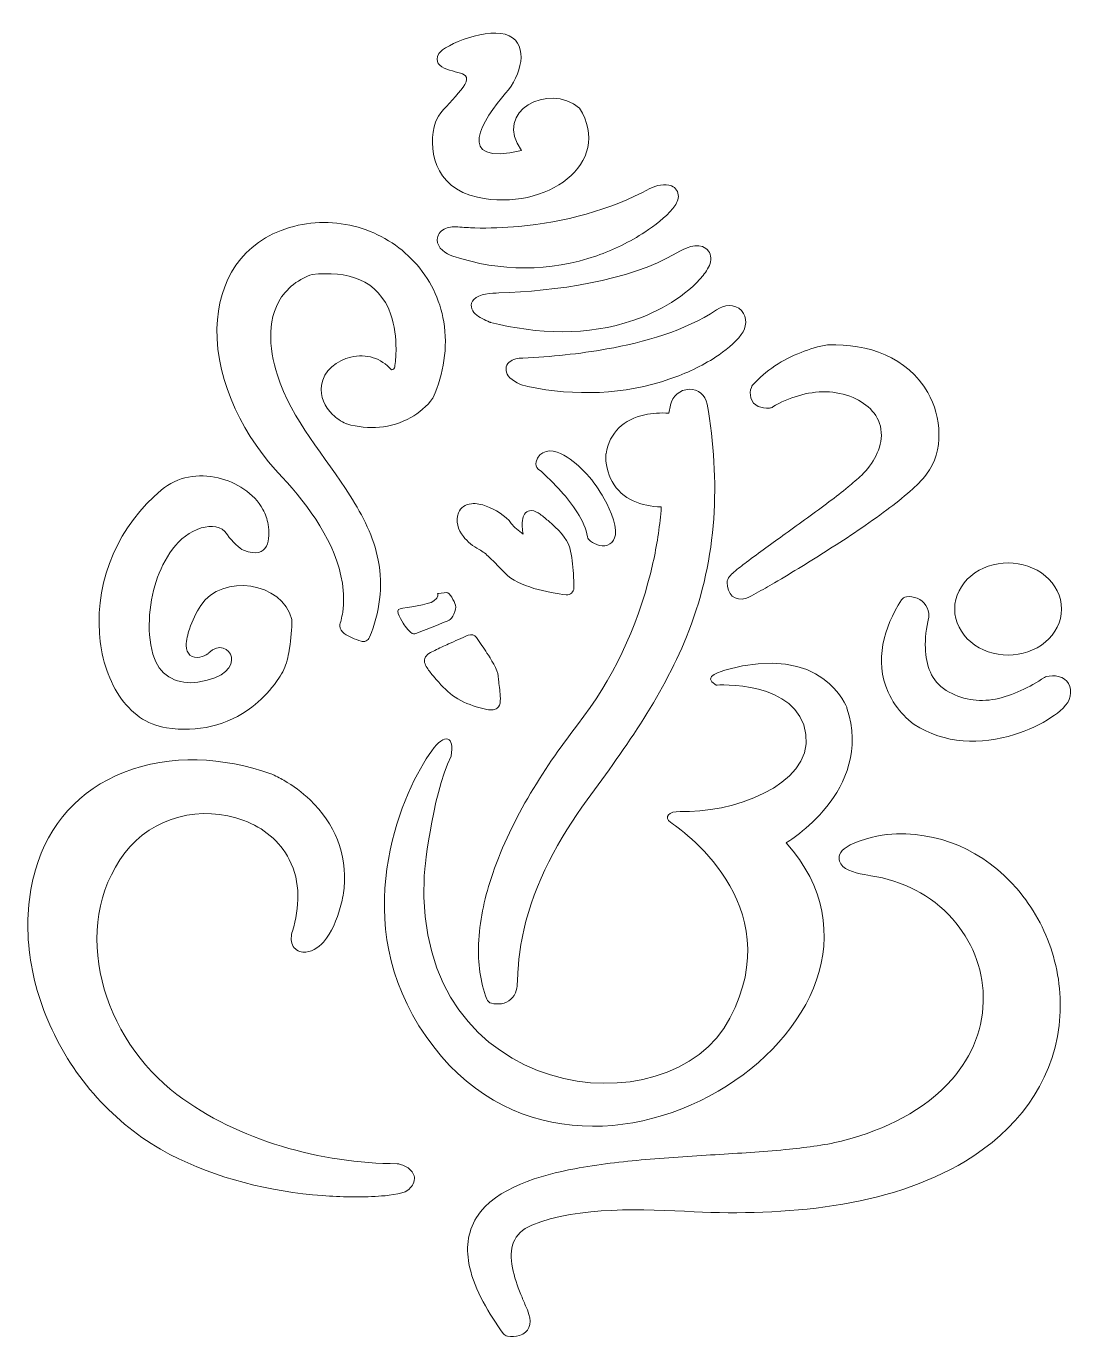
# Model space of a CAD drawing. Header units: millimetres. Extents: x -76 to 76, y -95 to 96.
import ezdxf

# ---------------------------------------------------------------- set-up
doc = ezdxf.new("R2010")
doc.units = ezdxf.units.MM
doc.header["$MEASUREMENT"] = 0
doc.layers.add('Layer 1', color=7, linetype='Continuous')

msp = doc.modelspace()

# ---------------------------------------------------------------- linework, layer by layer
at = {"layer": 'Layer 1', "color": 250, "lineweight": 20}
for points, knots in [([(-12.2401, 88.5378), (-11.0952, 87.2529), (-15.8297, 84.0201), (-16.5862, 81.794), (-17.8032, 78.2037), (-16.8887, 72.2399), (-10.4744, 70.8612), (-0.4871, 68.713), (9.3666, 75.8259), (4.3173, 83.8317), (-0.1066, 87.6006), (-8.2651, 83.4102), (-4.0926, 77.6483), (-14.1374, 75.3292), (-9.6819, 82.277), (-6.3939, 86.0022), (-4.1351, 88.5648), (-3.0052, 92.9536), (-5.8722, 94.3444), (-8.7394, 95.733), (-15.3346, 93.0653), (-16.089, 91.745), (-17.5074, 89.2629), (-12.9065, 89.2875), (-12.2401, 88.5378)], [0, 0, 0, 0, 0.125, 0.125, 0.125, 0.25, 0.25, 0.25, 0.375, 0.375, 0.375, 0.5, 0.5, 0.5, 0.625, 0.625, 0.625, 0.75, 0.75, 0.75, 0.875, 0.875, 0.875, 1, 1, 1, 1]), ([(-13.3307, 66.5752), (-12.5321, 66.4782), (-11.683, 66.442), (-10.8804, 66.4168), (-8.751, 66.35), (-6.604, 66.4268), (-4.4831, 66.6202), (2.1295, 67.2231), (8.6988, 69.0004), (14.5741, 72.1251), (15.453, 72.5925), (16.7343, 72.9246), (17.6926, 72.5194), (18.3285, 72.2505), (18.7249, 71.6784), (18.7037, 70.9802), (18.6839, 70.3259), (18.3031, 69.7217), (17.8945, 69.2351), (16.8097, 67.943), (15.2491, 66.7433), (13.8494, 65.8165), (11.6833, 64.3823), (9.2989, 63.2228), (6.8469, 62.3683), (0.0225, 59.9898), (-7.1985, 60.0346), (-14.0523, 62.3), (-15.0987, 62.6459), (-16.3398, 63.4635), (-16.3322, 64.702), (-16.3281, 65.3765), (-15.9286, 65.9182), (-15.3435, 66.2272), (-14.7695, 66.5305), (-14.0632, 66.5998), (-13.4237, 66.5821), (-13.391, 66.5812), (-13.3632, 66.5791), (-13.3307, 66.5752)], [0, 0, 0, 0, 0.07692308, 0.07692308, 0.07692308, 0.15384615, 0.15384615, 0.15384615, 0.23076923, 0.23076923, 0.23076923, 0.30769231, 0.30769231, 0.30769231, 0.38461538, 0.38461538, 0.38461538, 0.46153846, 0.46153846, 0.46153846, 0.53846154, 0.53846154, 0.53846154, 0.61538462, 0.61538462, 0.61538462, 0.69230769, 0.69230769, 0.69230769, 0.76923077, 0.76923077, 0.76923077, 0.84615385, 0.84615385, 0.84615385, 0.92307692, 0.92307692, 0.92307692, 1, 1, 1, 1]), ([(-34.5192, 59.6439), (-34.9312, 59.5278), (-35.4074, 59.3101), (-35.7753, 59.1206), (-36.7895, 58.5981), (-37.7095, 57.8851), (-38.4502, 57.016), (-41.2904, 53.6837), (-40.7818, 48.9142), (-39.5536, 45.0288), (-37.4936, 38.512), (-32.5836, 33.1574), (-28.9763, 27.4662), (-27.1419, 24.5721), (-25.5778, 21.4986), (-24.9141, 18.1116), (-24.1565, 14.2459), (-24.6914, 10.5347), (-26.1624, 6.9028), (-26.362, 6.41), (-26.9107, 6.1598), (-27.4124, 6.3318), (-27.8453, 6.4788), (-28.2835, 6.6485), (-28.7029, 6.8329), (-29.4266, 7.151), (-30.4852, 7.6416), (-30.4852, 8.5697), (-30.4852, 8.8198), (-30.377, 9.1302), (-30.3126, 9.3759), (-30.2117, 9.7612), (-30.1312, 10.149), (-30.0716, 10.5429), (-29.8597, 11.9411), (-29.904, 13.3793), (-30.1233, 14.7735), (-31.0344, 20.5681), (-34.9652, 26.0187), (-38.8903, 30.1784), (-44.2637, 35.873), (-48.4896, 43.7622), (-48.3405, 51.7679), (-48.2109, 58.7298), (-44.6425, 64.4683), (-37.7817, 66.4737), (-34.5193, 67.4273), (-31.0845, 67.4436), (-27.8182, 66.5), (-24.7127, 65.6028), (-21.8854, 63.8707), (-19.6896, 61.4967), (-17.4345, 59.0587), (-15.9419, 56.0502), (-15.391, 52.7731), (-14.7589, 49.0135), (-15.4161, 45.2386), (-16.9316, 41.7661), (-16.9584, 41.7046), (-16.9864, 41.6543), (-17.0244, 41.5991), (-17.7528, 40.5409), (-19.0801, 39.4788), (-20.1736, 38.8505), (-23.0534, 37.1956), (-26.2964, 37.0387), (-29.4621, 37.9091), (-29.5125, 37.9229), (-29.5546, 37.9379), (-29.6021, 37.959), (-30.2743, 38.2566), (-31.008, 38.7785), (-31.5348, 39.2798), (-32.7252, 40.4125), (-33.3803, 41.8721), (-33.1609, 43.5349), (-32.8803, 45.6613), (-30.8668, 47.1599), (-28.8985, 47.6324), (-26.6527, 48.1715), (-24.4648, 47.491), (-22.995, 45.7804), (-22.7362, 45.8579), (-22.4904, 45.9879), (-22.5047, 46.1902), (-22.5106, 46.2737), (-22.5071, 46.3456), (-22.4931, 46.4282), (-22.3661, 47.1756), (-22.3267, 48.0385), (-22.3227, 48.7926), (-22.3139, 50.4693), (-22.5237, 52.2112), (-23.0721, 53.8003), (-24.8678, 59.0033), (-29.4646, 60.1744), (-34.5192, 59.6439)], [0, 0, 0, 0, 0.03125, 0.03125, 0.03125, 0.0625, 0.0625, 0.0625, 0.09375, 0.09375, 0.09375, 0.125, 0.125, 0.125, 0.15625, 0.15625, 0.15625, 0.1875, 0.1875, 0.1875, 0.21875, 0.21875, 0.21875, 0.25, 0.25, 0.25, 0.28125, 0.28125, 0.28125, 0.3125, 0.3125, 0.3125, 0.34375, 0.34375, 0.34375, 0.375, 0.375, 0.375, 0.40625, 0.40625, 0.40625, 0.4375, 0.4375, 0.4375, 0.46875, 0.46875, 0.46875, 0.5, 0.5, 0.5, 0.53125, 0.53125, 0.53125, 0.5625, 0.5625, 0.5625, 0.59375, 0.59375, 0.59375, 0.625, 0.625, 0.625, 0.65625, 0.65625, 0.65625, 0.6875, 0.6875, 0.6875, 0.71875, 0.71875, 0.71875, 0.75, 0.75, 0.75, 0.78125, 0.78125, 0.78125, 0.8125, 0.8125, 0.8125, 0.84375, 0.84375, 0.84375, 0.875, 0.875, 0.875, 0.90625, 0.90625, 0.90625, 0.9375, 0.9375, 0.9375, 0.96875, 0.96875, 0.96875, 1, 1, 1, 1]), ([(-7.3708, 56.9666), (0.6031, 57.2134), (11.5199, 58.6268), (18.4628, 62.7921), (19.5742, 63.4588), (21.4643, 64.3005), (22.6851, 63.4434), (23.3248, 62.9942), (23.5183, 62.2482), (23.3667, 61.5043), (23.2178, 60.7734), (22.7613, 60.0676), (22.2983, 59.4958), (19.8903, 56.5229), (15.7813, 54.226), (12.2257, 52.9978), (5.5076, 50.6771), (-1.7669, 50.9423), (-8.5862, 52.6845), (-8.635, 52.697), (-8.6757, 52.7106), (-8.7222, 52.7298), (-9.3999, 53.0113), (-10.2603, 53.4027), (-10.803, 53.9056), (-11.4222, 54.4793), (-11.6445, 55.3335), (-11.0298, 56.0134), (-10.2883, 56.8335), (-8.4063, 56.9346), (-7.3708, 56.9666)], [0, 0, 0, 0, 0.1, 0.1, 0.1, 0.2, 0.2, 0.2, 0.3, 0.3, 0.3, 0.4, 0.4, 0.4, 0.5, 0.5, 0.5, 0.6, 0.6, 0.6, 0.7, 0.7, 0.7, 0.8, 0.8, 0.8, 0.9, 0.9, 0.9, 1, 1, 1, 1]), ([(-3.9024, 47.4985), (0.2006, 47.6905), (4.2694, 48.084), (8.3152, 48.8129), (13.6431, 49.7728), (19.6917, 51.4466), (24.2181, 54.4855), (25.337, 55.2366), (26.8592, 55.4698), (27.859, 54.384), (28.7806, 53.3833), (28.5995, 51.9297), (27.8444, 50.8942), (26.9332, 49.6447), (25.4132, 48.4868), (24.1281, 47.6497), (22.0756, 46.3127), (19.7894, 45.253), (17.4769, 44.4548), (10.8505, 42.1674), (3.6814, 41.9228), (-3.1588, 43.3466), (-4.1252, 43.5477), (-5.424, 44.1036), (-6.019, 44.9266), (-6.478, 45.5615), (-6.4733, 46.3671), (-5.8659, 46.9069), (-5.3557, 47.3603), (-4.5586, 47.4678), (-3.9024, 47.4985)], [0, 0, 0, 0, 0.1, 0.1, 0.1, 0.2, 0.2, 0.2, 0.3, 0.3, 0.3, 0.4, 0.4, 0.4, 0.5, 0.5, 0.5, 0.6, 0.6, 0.6, 0.7, 0.7, 0.7, 0.8, 0.8, 0.8, 0.9, 0.9, 0.9, 1, 1, 1, 1]), ([(31.9479, 40.2257), (30.7943, 40.1426), (29.5771, 40.4761), (29.2304, 41.7182), (29.0992, 42.1882), (29.1342, 42.765), (29.3016, 43.2254), (29.3464, 43.3486), (29.4046, 43.4466), (29.4912, 43.5449), (31.3926, 45.7021), (33.8703, 47.2794), (36.5347, 48.3242), (37.6982, 48.7804), (39.1347, 49.2355), (40.3819, 49.4182), (40.4232, 49.4243), (40.4588, 49.4274), (40.5005, 49.4285), (46.2149, 49.5786), (51.9649, 47.6787), (54.935, 42.4821), (56.9636, 38.9327), (57.3097, 33.9985), (54.7587, 30.6075), (54.0922, 29.7213), (53.2233, 28.8963), (52.3944, 28.1628), (51.3025, 27.1967), (50.1459, 26.2898), (48.9787, 25.4167), (46.253, 23.3779), (43.3958, 21.4729), (40.5285, 19.6396), (37.9416, 17.9857), (35.3176, 16.3785), (32.6665, 14.8297), (31.7818, 14.3128), (30.8927, 13.8004), (29.9953, 13.3059), (29.6, 13.0881), (29.0109, 12.7358), (28.5878, 12.5933), (26.8568, 12.0103), (25.7787, 13.2168), (25.7787, 14.8766), (25.7787, 15.5025), (26.3386, 15.9912), (26.7729, 16.3716), (27.3507, 16.8778), (27.9738, 17.3538), (28.5861, 17.8175), (30.4394, 19.2212), (32.3417, 20.5728), (34.2283, 21.9318), (36.3736, 23.4771), (38.5208, 25.0246), (40.6283, 26.6211), (41.547, 27.3171), (42.4603, 28.0234), (43.3522, 28.7534), (44.0273, 29.3059), (44.709, 29.8805), (45.3315, 30.4921), (46.9489, 32.081), (48.3251, 34.3462), (48.1841, 36.6926), (48.0349, 39.1743), (46.2278, 40.7893), (44.0725, 41.7378), (41.5274, 42.8579), (38.7668, 42.7913), (36.1388, 42.0176), (34.9606, 41.6707), (33.4645, 41.0684), (32.4242, 40.3867), (32.2752, 40.289), (32.1257, 40.2385), (31.9479, 40.2257)], [0, 0, 0, 0, 0.03846154, 0.03846154, 0.03846154, 0.07692308, 0.07692308, 0.07692308, 0.11538462, 0.11538462, 0.11538462, 0.15384615, 0.15384615, 0.15384615, 0.19230769, 0.19230769, 0.19230769, 0.23076923, 0.23076923, 0.23076923, 0.26923077, 0.26923077, 0.26923077, 0.30769231, 0.30769231, 0.30769231, 0.34615385, 0.34615385, 0.34615385, 0.38461538, 0.38461538, 0.38461538, 0.42307692, 0.42307692, 0.42307692, 0.46153846, 0.46153846, 0.46153846, 0.5, 0.5, 0.5, 0.53846154, 0.53846154, 0.53846154, 0.57692308, 0.57692308, 0.57692308, 0.61538462, 0.61538462, 0.61538462, 0.65384615, 0.65384615, 0.65384615, 0.69230769, 0.69230769, 0.69230769, 0.73076923, 0.73076923, 0.73076923, 0.76923077, 0.76923077, 0.76923077, 0.80769231, 0.80769231, 0.80769231, 0.84615385, 0.84615385, 0.84615385, 0.88461538, 0.88461538, 0.88461538, 0.92307692, 0.92307692, 0.92307692, 0.96153846, 0.96153846, 0.96153846, 1, 1, 1, 1]), ([(16.2152, 25.8456), (13.3677, 25.964), (10.5445, 26.8967), (9.0677, 29.5448), (8.4502, 30.6519), (8.0567, 32.2372), (8.1781, 33.5182), (8.1803, 33.5419), (8.1829, 33.562), (8.1867, 33.5854), (8.6993, 36.7177), (10.8001, 38.5775), (13.8151, 39.2349), (14.8615, 39.463), (16.1577, 39.5587), (17.3302, 39.4851), (17.3302, 39.4851), (17.5366, 40.6249), (17.5366, 40.6249), (17.5406, 40.6472), (17.5447, 40.6661), (17.5502, 40.6881), (17.8683, 41.967), (18.9108, 42.9133), (20.2502, 42.9535), (21.5667, 42.9931), (22.6593, 42.1186), (22.8828, 40.8066), (24.8145, 29.4672), (24.3755, 18.6277), (20.2131, 7.8327), (16.7284, -1.2048), (11.1483, -8.9603), (5.4623, -16.7141), (1.3259, -22.3549), (-2.1877, -28.7845), (-3.7597, -35.6489), (-4.1906, -37.5304), (-4.4626, -39.4135), (-4.5914, -41.3383), (-4.6319, -41.9434), (-4.6557, -42.5481), (-4.6885, -43.1534), (-4.7104, -43.5571), (-4.7319, -44.0393), (-4.8468, -44.4266), (-5.1605, -45.4847), (-5.9341, -46.1876), (-7.0228, -46.3645), (-7.4646, -46.4362), (-8.015, -46.4193), (-8.452, -46.3015), (-8.7691, -46.216), (-9.0047, -46.0045), (-9.1237, -45.6983), (-10.1107, -43.1596), (-10.433, -40.4114), (-10.3355, -37.7017), (-10.2194, -34.4757), (-9.5153, -31.2432), (-8.5203, -28.1803), (-5.9173, -20.1672), (-1.0828, -12.4439), (4.0525, -5.8225), (9.1164, 0.707), (12.6894, 8.3096), (14.6764, 16.3197), (15.294, 18.8095), (15.7662, 21.3585), (16.0427, 23.9098), (16.1107, 24.5372), (16.1763, 25.1952), (16.2152, 25.8456)], [0, 0, 0, 0, 0.04166667, 0.04166667, 0.04166667, 0.08333333, 0.08333333, 0.08333333, 0.125, 0.125, 0.125, 0.16666667, 0.16666667, 0.16666667, 0.20833333, 0.20833333, 0.20833333, 0.25, 0.25, 0.25, 0.29166667, 0.29166667, 0.29166667, 0.33333333, 0.33333333, 0.33333333, 0.375, 0.375, 0.375, 0.41666667, 0.41666667, 0.41666667, 0.45833333, 0.45833333, 0.45833333, 0.5, 0.5, 0.5, 0.54166667, 0.54166667, 0.54166667, 0.58333333, 0.58333333, 0.58333333, 0.625, 0.625, 0.625, 0.66666667, 0.66666667, 0.66666667, 0.70833333, 0.70833333, 0.70833333, 0.75, 0.75, 0.75, 0.79166667, 0.79166667, 0.79166667, 0.83333333, 0.83333333, 0.83333333, 0.875, 0.875, 0.875, 0.91666667, 0.91666667, 0.91666667, 0.95833333, 0.95833333, 0.95833333, 1, 1, 1, 1]), ([(-1.9756, 32.3869), (-1.5143, 34.113), (0.2331, 34.3253), (1.5961, 33.6071), (4.1303, 32.3456), (6.1965, 29.9765), (7.6246, 27.563), (8.3962, 26.259), (9.8345, 23.3692), (9.5492, 21.8094), (9.3243, 20.5801), (8.3705, 19.9643), (7.1798, 20.2669), (6.7533, 20.3753), (6.2678, 20.6135), (5.9096, 20.8748), (5.6924, 21.0332), (5.5606, 21.2448), (5.514, 21.5095), (5.1052, 23.8348), (3.2298, 26.3439), (1.6852, 28.0859), (0.686, 29.2128), (-0.4834, 30.3939), (-1.6476, 31.3588), (-1.9553, 31.6138), (-2.0788, 32.0007), (-1.9756, 32.3869)], [0, 0, 0, 0, 0.11111111, 0.11111111, 0.11111111, 0.22222222, 0.22222222, 0.22222222, 0.33333333, 0.33333333, 0.33333333, 0.44444444, 0.44444444, 0.44444444, 0.55555556, 0.55555556, 0.55555556, 0.66666667, 0.66666667, 0.66666667, 0.77777778, 0.77777778, 0.77777778, 0.88888889, 0.88888889, 0.88888889, 1, 1, 1, 1]), ([(-49.5079, 4.6337), (-49.5562, 4.5854), (-49.6014, 4.5482), (-49.658, 4.5102), (-49.9894, 4.2877), (-50.4196, 4.0882), (-50.809, 4.003), (-51.9939, 3.744), (-52.8231, 4.509), (-52.8231, 5.7129), (-52.8231, 6.4424), (-52.5571, 7.4087), (-52.3297, 8.0966), (-51.9306, 9.3045), (-51.3653, 10.4807), (-50.6682, 11.5446), (-47.6266, 16.188), (-38.7806, 15.0018), (-37.4619, 9.4665), (-37.4384, 8.0946), (-37.5707, 6.6883), (-37.7958, 5.3365), (-37.9377, 4.4846), (-38.1498, 3.3484), (-38.4841, 2.5509), (-38.8426, 1.6949), (-39.437, 0.7906), (-39.9926, 0.0528), (-40.921, -1.18), (-42.0253, -2.297), (-43.2517, -3.2339), (-46.8798, -6.0054), (-51.1798, -6.9224), (-55.6725, -6.2604), (-58.5792, -5.8321), (-60.8938, -4.0379), (-62.5091, -1.6385), (-64.293, 1.0113), (-65.1855, 4.2978), (-65.4079, 7.4598), (-65.9698, 15.4487), (-62.535, 23.2105), (-56.4078, 28.3325), (-54.0943, 30.2665), (-51.0386, 30.7536), (-48.1588, 30.0813), (-45.5535, 29.4731), (-42.9639, 27.8591), (-41.657, 25.4691), (-41.2901, 24.798), (-41.0321, 24.0755), (-40.9101, 23.3199), (-40.5881, 21.3248), (-40.7148, 18.0657), (-44.4909, 19.5734), (-44.9941, 19.7742), (-46.1587, 20.7924), (-46.822, 21.8036), (-47.7281, 23.1848), (-49.1244, 23.2188), (-50.6125, 22.7902), (-54.0277, 21.8069), (-56.135, 18.2016), (-57.1662, 15.033), (-58.2698, 11.6418), (-58.6429, 7.2029), (-57.4273, 3.8158), (-56.4613, 1.1245), (-53.8536, -0.0229), (-51.138, 0.3769), (-43.0794, 1.5638), (-46.654, 7.4898), (-49.5079, 4.6337)], [0, 0, 0, 0, 0.04166667, 0.04166667, 0.04166667, 0.08333333, 0.08333333, 0.08333333, 0.125, 0.125, 0.125, 0.16666667, 0.16666667, 0.16666667, 0.20833333, 0.20833333, 0.20833333, 0.25, 0.25, 0.25, 0.29166667, 0.29166667, 0.29166667, 0.33333333, 0.33333333, 0.33333333, 0.375, 0.375, 0.375, 0.41666667, 0.41666667, 0.41666667, 0.45833333, 0.45833333, 0.45833333, 0.5, 0.5, 0.5, 0.54166667, 0.54166667, 0.54166667, 0.58333333, 0.58333333, 0.58333333, 0.625, 0.625, 0.625, 0.66666667, 0.66666667, 0.66666667, 0.70833333, 0.70833333, 0.70833333, 0.75, 0.75, 0.75, 0.79166667, 0.79166667, 0.79166667, 0.83333333, 0.83333333, 0.83333333, 0.875, 0.875, 0.875, 0.91666667, 0.91666667, 0.91666667, 0.95833333, 0.95833333, 0.95833333, 1, 1, 1, 1]), ([(-3.8274, 21.8767), (-3.9154, 22.2501), (-3.9693, 22.6129), (-3.9742, 22.9457), (-3.98, 23.3362), (-3.9901, 23.7785), (-3.9189, 24.1623), (-3.7988, 24.8094), (-3.3605, 25.3193), (-2.6663, 25.3213), (-2.1911, 25.3226), (-1.7693, 25.0605), (-1.3974, 24.7912), (-0.9425, 24.4618), (-0.5033, 24.0825), (-0.0751, 23.7188), (1.0427, 22.7691), (2.5502, 21.3198), (2.9357, 19.8887), (3.25, 18.7219), (3.3749, 17.368), (3.4486, 16.1594), (3.4906, 15.4707), (3.5198, 14.768), (3.5198, 14.0775), (3.5198, 13.7837), (3.4072, 13.5308), (3.1888, 13.3343), (2.9704, 13.1377), (2.7072, 13.0522), (2.415, 13.083), (-0.1424, 13.3526), (-4.6009, 14.2826), (-6.4352, 16.1529), (-7.2115, 16.9445), (-7.9757, 17.7719), (-8.7757, 18.5374), (-9.2352, 18.977), (-9.6963, 19.3716), (-10.2588, 19.6728), (-11.1007, 20.1236), (-11.9469, 20.8039), (-12.5381, 21.5573), (-13.3146, 22.5467), (-13.7095, 23.7557), (-13.2507, 24.9788), (-12.9427, 25.7999), (-12.2267, 26.2417), (-11.3753, 26.3241), (-10.6575, 26.3935), (-9.8861, 26.2155), (-9.2138, 25.9729), (-7.9328, 25.5106), (-6.3727, 24.5614), (-5.5712, 23.4571), (-5.2035, 22.9504), (-4.5486, 22.3936), (-3.8274, 21.8767)], [0, 0, 0, 0, 0.05263158, 0.05263158, 0.05263158, 0.10526316, 0.10526316, 0.10526316, 0.15789474, 0.15789474, 0.15789474, 0.21052632, 0.21052632, 0.21052632, 0.26315789, 0.26315789, 0.26315789, 0.31578947, 0.31578947, 0.31578947, 0.36842105, 0.36842105, 0.36842105, 0.42105263, 0.42105263, 0.42105263, 0.47368421, 0.47368421, 0.47368421, 0.52631579, 0.52631579, 0.52631579, 0.57894737, 0.57894737, 0.57894737, 0.63157895, 0.63157895, 0.63157895, 0.68421053, 0.68421053, 0.68421053, 0.73684211, 0.73684211, 0.73684211, 0.78947368, 0.78947368, 0.78947368, 0.84210526, 0.84210526, 0.84210526, 0.89473684, 0.89473684, 0.89473684, 0.94736842, 0.94736842, 0.94736842, 1, 1, 1, 1]), ([(66.6057, 17.7046), (68.5631, 17.7046), (70.5226, 17.0714), (72.0289, 15.8034), (73.4605, 14.5983), (74.3647, 12.9033), (74.3647, 11.0141), (74.3647, 9.125), (73.4604, 7.4297), (72.029, 6.2245), (70.5227, 4.9562), (68.5633, 4.3226), (66.6057, 4.3226), (64.648, 4.3226), (62.6886, 4.9562), (61.1823, 6.2245), (59.7509, 7.4297), (58.8466, 9.1249), (58.8466, 11.0141), (58.8466, 12.9033), (59.7508, 14.5983), (61.1824, 15.8034), (62.6888, 17.0714), (64.6482, 17.7046), (66.6057, 17.7046)], [0, 0, 0, 0, 0.125, 0.125, 0.125, 0.25, 0.25, 0.25, 0.375, 0.375, 0.375, 0.5, 0.5, 0.5, 0.625, 0.625, 0.625, 0.75, 0.75, 0.75, 0.875, 0.875, 0.875, 1, 1, 1, 1]), ([(-16.2817, 13.2504), (-16.2817, 13.2504), (-16.0399, 12.7404), (-16.8259, 12.1805), (-17.614, 11.6193), (-20.8856, 11.2105), (-21.7332, 11.0572), (-22.5819, 10.905), (-21.4309, 9.2217), (-21.1275, 8.7117), (-20.8241, 8.1995), (-20.0369, 7.2817), (-19.6138, 7.384), (-19.1883, 7.4861), (-14.9482, 9.2717), (-14.5855, 9.3739), (-14.2216, 9.4773), (-13.4949, 10.955), (-13.6774, 11.566), (-13.8578, 12.1805), (-14.5239, 13.4049), (-14.9482, 13.4049), (-15.3726, 13.4049), (-16.2817, 13.2504), (-16.2817, 13.2504)], [0, 0, 0, 0, 0.125, 0.125, 0.125, 0.25, 0.25, 0.25, 0.375, 0.375, 0.375, 0.5, 0.5, 0.5, 0.625, 0.625, 0.625, 0.75, 0.75, 0.75, 0.875, 0.875, 0.875, 1, 1, 1, 1]), ([(55.0554, 9.6566), (54.6956, 8.3551), (54.5414, 6.6515), (54.5897, 5.3169), (54.6773, 2.8977), (55.4168, 0.4986), (57.6102, -0.8109), (59.8658, -2.1575), (62.2219, -2.5639), (64.7873, -2.0745), (67.3098, -1.5933), (69.7302, -0.313), (71.879, 1.054), (71.9747, 1.1149), (72.0648, 1.1535), (72.1748, 1.1808), (72.7043, 1.3124), (73.3707, 1.3351), (73.8992, 1.218), (75.3181, 0.9038), (75.8585, -0.2846), (75.6323, -1.6665), (75.434, -2.8773), (73.9317, -4.0401), (72.9802, -4.683), (71.3438, -5.7887), (69.4202, -6.6501), (67.5384, -7.2358), (62.6689, -8.7512), (57.3303, -8.6402), (52.9617, -5.7694), (52.4764, -5.4506), (51.9422, -4.9485), (51.5421, -4.5355), (50.5643, -3.5258), (49.7529, -2.3441), (49.1806, -1.0596), (47.1387, 3.5233), (48.5326, 8.2906), (51.1164, 12.3393), (51.2839, 12.6017), (51.5355, 12.759), (51.8448, 12.7947), (52.3361, 12.8514), (52.9326, 12.7677), (53.3894, 12.5921), (54.5439, 12.1482), (55.0918, 11.1311), (55.0918, 9.9238), (55.0918, 9.8289), (55.0808, 9.748), (55.0554, 9.6566)], [0, 0, 0, 0, 0.05882353, 0.05882353, 0.05882353, 0.11764706, 0.11764706, 0.11764706, 0.17647059, 0.17647059, 0.17647059, 0.23529412, 0.23529412, 0.23529412, 0.29411765, 0.29411765, 0.29411765, 0.35294118, 0.35294118, 0.35294118, 0.41176471, 0.41176471, 0.41176471, 0.47058824, 0.47058824, 0.47058824, 0.52941176, 0.52941176, 0.52941176, 0.58823529, 0.58823529, 0.58823529, 0.64705882, 0.64705882, 0.64705882, 0.70588235, 0.70588235, 0.70588235, 0.76470588, 0.76470588, 0.76470588, 0.82352941, 0.82352941, 0.82352941, 0.88235294, 0.88235294, 0.88235294, 0.94117647, 0.94117647, 0.94117647, 1, 1, 1, 1]), ([(24.2146, -0.0466), (24.2146, -0.0466), (36.1941, 0.7644), (37.2198, -7.2283), (38.1949, -14.8202), (26.09, -18.7092), (18.939, -18.432), (17.395, -18.3719), (16.4168, -19.2079), (17.626, -20.0392), (18.7112, -20.7877), (34.96, -31.7563), (26.1872, -48.4744), (17.4156, -65.1914), (-19.7528, -60.622), (-18.252, -27.8684), (-18.252, -27.8684), (-17.2306, -16.3728), (-14.3272, -10.3723), (-13.7452, -7.4487), (-15.2633, -6.9887), (-17.1334, -9.5852), (-21.1079, -15.0938), (-29.3602, -32.891), (-18.9948, -49.5557), (2.8653, -84.7048), (57.2649, -48.6846), (34.3628, -22.9606), (34.3628, -22.9606), (47.1436, -15.5085), (43.1961, -3.378), (43.1961, -3.378), (39.7431, 6.2595), (25.4368, 2.1058), (25.4368, 2.1058), (21.7766, 1.2119), (24.2146, -0.0466)], [0, 0, 0, 0, 0.08333333, 0.08333333, 0.08333333, 0.16666667, 0.16666667, 0.16666667, 0.25, 0.25, 0.25, 0.33333333, 0.33333333, 0.33333333, 0.41666667, 0.41666667, 0.41666667, 0.5, 0.5, 0.5, 0.58333333, 0.58333333, 0.58333333, 0.66666667, 0.66666667, 0.66666667, 0.75, 0.75, 0.75, 0.83333333, 0.83333333, 0.83333333, 0.91666667, 0.91666667, 0.91666667, 1, 1, 1, 1]), ([(-10.6199, 6.8507), (-10.1016, 6.112), (-9.596, 5.3564), (-9.1082, 4.5975), (-8.6468, 3.8798), (-7.4703, 2.1129), (-7.4703, 1.2765), (-7.4703, 1.031), (-7.4317, 0.7471), (-7.4046, 0.5022), (-7.3592, 0.0932), (-7.3089, -0.3153), (-7.2645, -0.7245), (-7.1901, -1.4095), (-6.9925, -2.6477), (-7.444, -3.2189), (-7.8567, -3.7411), (-8.5296, -3.6912), (-9.1095, -3.5924), (-9.6399, -3.502), (-10.179, -3.3524), (-10.6911, -3.1889), (-11.8161, -2.8297), (-13.182, -2.2741), (-14.1113, -1.5537), (-15.0372, -0.836), (-15.9581, 0.1421), (-16.7207, 1.0375), (-17.0647, 1.4415), (-17.4081, 1.8656), (-17.7068, 2.3045), (-18.0108, 2.7513), (-18.331, 3.28), (-18.1406, 3.8427), (-17.9488, 4.4095), (-17.1964, 4.7427), (-16.697, 4.9947), (-16.0383, 5.3271), (-15.3637, 5.6367), (-14.6915, 5.9408), (-13.7431, 6.3697), (-12.7879, 6.789), (-11.8301, 7.1966), (-11.3908, 7.3835), (-10.894, 7.2415), (-10.6199, 6.8507)], [0, 0, 0, 0, 0.06666667, 0.06666667, 0.06666667, 0.13333333, 0.13333333, 0.13333333, 0.2, 0.2, 0.2, 0.26666667, 0.26666667, 0.26666667, 0.33333333, 0.33333333, 0.33333333, 0.4, 0.4, 0.4, 0.46666667, 0.46666667, 0.46666667, 0.53333333, 0.53333333, 0.53333333, 0.6, 0.6, 0.6, 0.66666667, 0.66666667, 0.66666667, 0.73333333, 0.73333333, 0.73333333, 0.8, 0.8, 0.8, 0.86666667, 0.86666667, 0.86666667, 0.93333333, 0.93333333, 0.93333333, 1, 1, 1, 1]), ([(-37.374, -35.8213), (-36.3285, -32.3853), (-36.1545, -28.673), (-37.8288, -25.4025), (-39.2119, -22.701), (-41.6241, -20.7837), (-44.4361, -19.7184), (-50.5135, -17.4161), (-57.7742, -19.1629), (-61.7293, -24.4375), (-65.784, -29.845), (-66.6216, -36.5657), (-65.0403, -43.0255), (-63.4557, -49.4992), (-59.4784, -55.5614), (-54.1479, -59.5709), (-45.2047, -66.2977), (-33.2267, -69.5374), (-22.1382, -69.631), (-22.0539, -69.6317), (-21.982, -69.641), (-21.9011, -69.6616), (-21.4001, -69.7879), (-20.8242, -70.0361), (-20.4154, -70.354), (-19.9582, -70.7094), (-19.6436, -71.2005), (-19.6464, -71.7936), (-19.6497, -72.5035), (-20.102, -73.0649), (-20.6314, -73.487), (-21.3974, -74.0978), (-23.8991, -74.2796), (-24.8549, -74.3461), (-27.5493, -74.5337), (-30.3224, -74.4707), (-33.013, -74.2625), (-40.5926, -73.6758), (-48.4147, -71.7947), (-55.1759, -68.2669), (-62.6965, -64.3428), (-68.725, -57.8093), (-72.3074, -50.1453), (-74.0193, -46.4831), (-75.1811, -42.5382), (-75.6248, -38.5164), (-76.0539, -34.6277), (-75.8078, -30.6693), (-74.7274, -26.9012), (-72.8293, -20.2818), (-68.2793, -15.2759), (-61.9068, -12.732), (-55.0719, -10.0036), (-47.3582, -10.545), (-40.5163, -12.9465), (-40.5029, -12.9513), (-40.4916, -12.9555), (-40.4783, -12.9608), (-39.8584, -13.207), (-39.2116, -13.5523), (-38.6361, -13.8842), (-37.2611, -14.6771), (-35.962, -15.6392), (-34.8139, -16.7353), (-31.2293, -20.1574), (-29.4789, -24.5478), (-29.8509, -29.5174), (-29.8518, -29.5301), (-29.8528, -29.5409), (-29.8543, -29.5536), (-29.9577, -30.4819), (-30.1795, -31.4861), (-30.4265, -32.3828), (-30.9085, -34.1328), (-31.6693, -36.0015), (-32.861, -37.395), (-33.567, -38.2208), (-34.7299, -38.9668), (-35.8586, -38.8664), (-36.5302, -38.8067), (-37.0972, -38.4376), (-37.3748, -37.815), (-37.6558, -37.1851), (-37.5689, -36.4619), (-37.374, -35.8213)], [0, 0, 0, 0, 0.03571429, 0.03571429, 0.03571429, 0.07142857, 0.07142857, 0.07142857, 0.10714286, 0.10714286, 0.10714286, 0.14285714, 0.14285714, 0.14285714, 0.17857143, 0.17857143, 0.17857143, 0.21428571, 0.21428571, 0.21428571, 0.25, 0.25, 0.25, 0.28571429, 0.28571429, 0.28571429, 0.32142857, 0.32142857, 0.32142857, 0.35714286, 0.35714286, 0.35714286, 0.39285714, 0.39285714, 0.39285714, 0.42857143, 0.42857143, 0.42857143, 0.46428571, 0.46428571, 0.46428571, 0.5, 0.5, 0.5, 0.53571429, 0.53571429, 0.53571429, 0.57142857, 0.57142857, 0.57142857, 0.60714286, 0.60714286, 0.60714286, 0.64285714, 0.64285714, 0.64285714, 0.67857143, 0.67857143, 0.67857143, 0.71428571, 0.71428571, 0.71428571, 0.75, 0.75, 0.75, 0.78571429, 0.78571429, 0.78571429, 0.82142857, 0.82142857, 0.82142857, 0.85714286, 0.85714286, 0.85714286, 0.89285714, 0.89285714, 0.89285714, 0.92857143, 0.92857143, 0.92857143, 0.96428571, 0.96428571, 0.96428571, 1, 1, 1, 1]), ([(46.6822, -27.7512), (45.5305, -27.5707), (43.4999, -27.218), (42.6072, -26.4067), (42.1271, -25.9704), (41.9133, -25.3581), (42.1296, -24.7337), (42.2929, -24.2623), (42.6634, -23.9083), (43.0666, -23.634), (44.4703, -22.6792), (47.2748, -22.004), (48.9776, -21.7806), (48.9903, -21.7789), (49.0011, -21.7777), (49.0139, -21.7765), (56.3826, -21.0822), (63.1721, -24.1345), (67.9328, -29.6879), (70.2234, -32.3601), (71.9493, -35.5102), (73.0011, -38.8673), (74.078, -42.3047), (74.4432, -45.9586), (74.0142, -49.5376), (72.9832, -58.1383), (67.6935, -64.8385), (60.4145, -69.2396), (49.1301, -76.0625), (33.8541, -77.207), (21.0001, -76.6058), (13.6831, -76.2636), (4.2805, -75.7465), (-2.592, -78.5664), (-5.4129, -79.7239), (-5.9279, -81.9735), (-5.4062, -84.7461), (-5.1556, -86.0783), (-4.6919, -87.3858), (-4.1835, -88.6391), (-3.963, -89.1828), (-3.7301, -89.7206), (-3.5012, -90.2607), (-3.3273, -90.6711), (-3.1417, -91.1004), (-3.011, -91.5264), (-2.5964, -92.8787), (-2.9541, -94.1726), (-4.3872, -94.6049), (-4.9041, -94.7608), (-5.581, -94.7827), (-6.117, -94.6856), (-6.38, -94.6379), (-6.59, -94.5062), (-6.7473, -94.29), (-8.7923, -91.4797), (-10.8804, -88.054), (-11.633, -84.6206), (-12.1824, -82.1148), (-12.0005, -79.6369), (-10.6119, -77.4293), (-7.8407, -73.0235), (-1.1455, -71.262), (3.6401, -70.3566), (7.0323, -69.7147), (10.4937, -69.3256), (13.9315, -69.023), (17.5305, -68.7061), (21.138, -68.4906), (24.7437, -68.2671), (28.1063, -68.0586), (31.4786, -67.8515), (34.8306, -67.5113), (37.4939, -67.241), (40.2967, -66.8917), (42.8869, -66.2046), (48.674, -64.6696), (54.4964, -61.9303), (58.4766, -57.3286), (61.4007, -53.9478), (63.1011, -49.7488), (63.0027, -45.2526), (62.9115, -41.0876), (61.2873, -37.119), (58.5193, -34.0122), (55.4348, -30.5503), (51.2374, -28.4653), (46.6822, -27.7512)], [0, 0, 0, 0, 0.03448276, 0.03448276, 0.03448276, 0.06896552, 0.06896552, 0.06896552, 0.10344828, 0.10344828, 0.10344828, 0.13793103, 0.13793103, 0.13793103, 0.17241379, 0.17241379, 0.17241379, 0.20689655, 0.20689655, 0.20689655, 0.24137931, 0.24137931, 0.24137931, 0.27586207, 0.27586207, 0.27586207, 0.31034483, 0.31034483, 0.31034483, 0.34482759, 0.34482759, 0.34482759, 0.37931034, 0.37931034, 0.37931034, 0.4137931, 0.4137931, 0.4137931, 0.44827586, 0.44827586, 0.44827586, 0.48275862, 0.48275862, 0.48275862, 0.51724138, 0.51724138, 0.51724138, 0.55172414, 0.55172414, 0.55172414, 0.5862069, 0.5862069, 0.5862069, 0.62068966, 0.62068966, 0.62068966, 0.65517241, 0.65517241, 0.65517241, 0.68965517, 0.68965517, 0.68965517, 0.72413793, 0.72413793, 0.72413793, 0.75862069, 0.75862069, 0.75862069, 0.79310345, 0.79310345, 0.79310345, 0.82758621, 0.82758621, 0.82758621, 0.86206897, 0.86206897, 0.86206897, 0.89655172, 0.89655172, 0.89655172, 0.93103448, 0.93103448, 0.93103448, 0.96551724, 0.96551724, 0.96551724, 1, 1, 1, 1])]:
    msp.add_open_spline(points, degree=3, knots=knots, dxfattribs=at)

doc.saveas('drawing.dxf')
